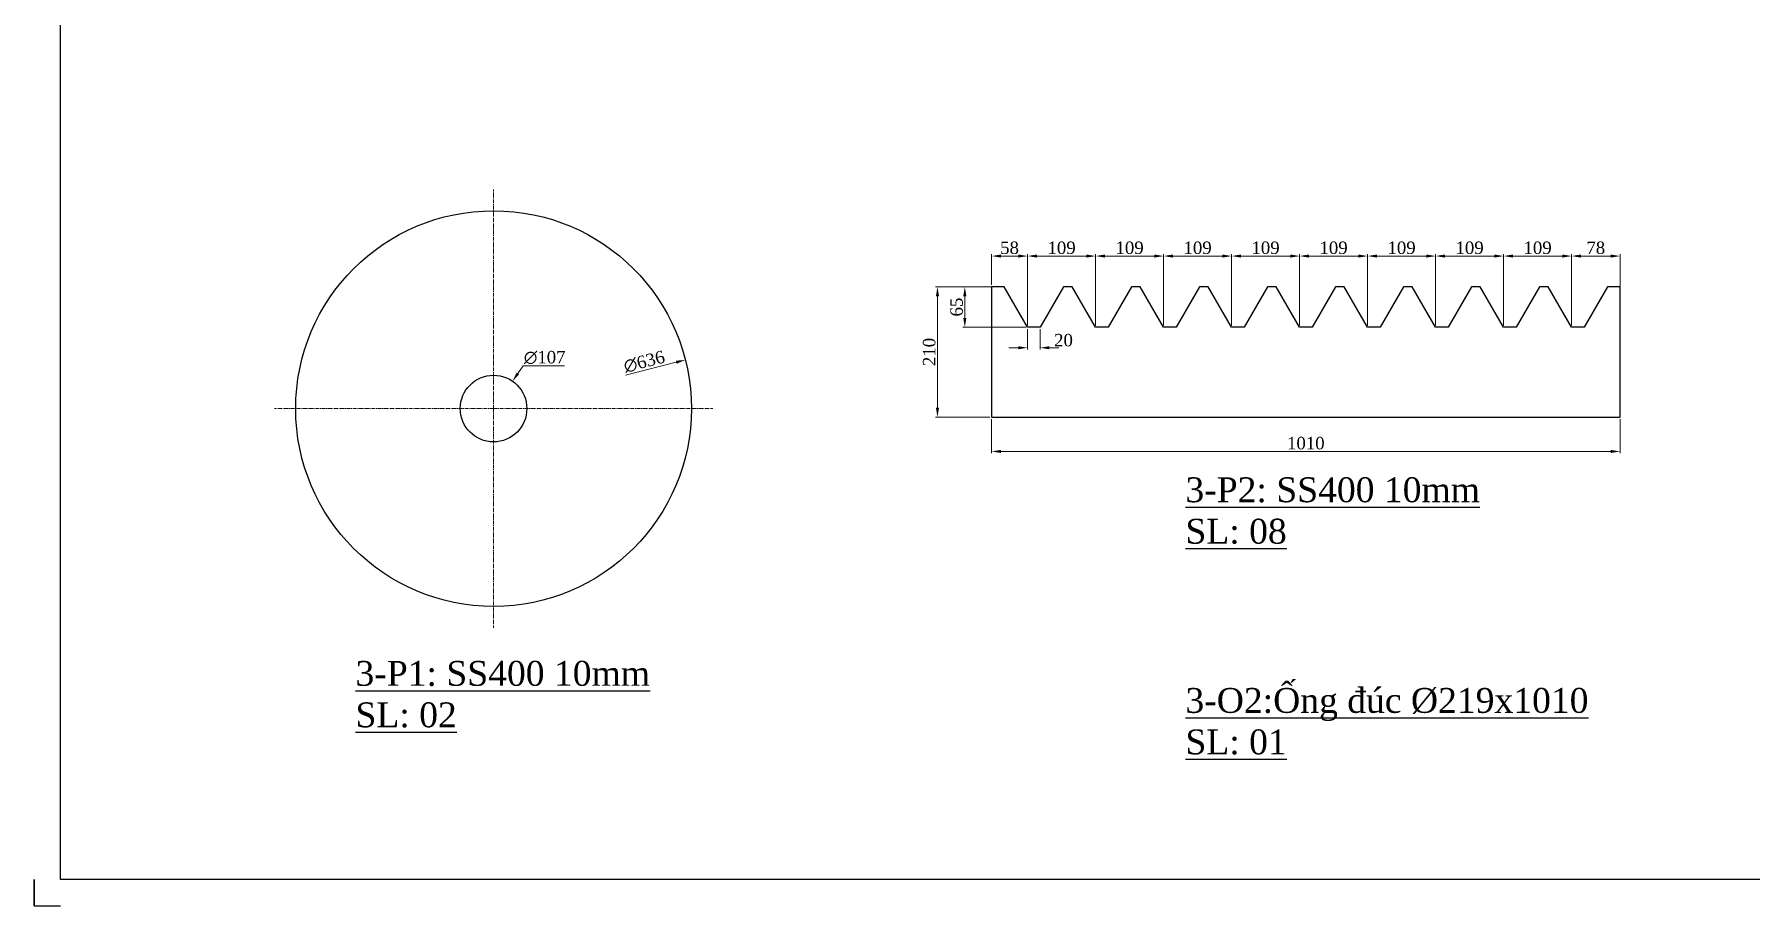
# Model space of a CAD drawing. Header units: inches. Extents: x 36705 to 45095, y -12195 to 29758.
# Drawn here: x 36746 to 39504, y -4251 to -2850 of the extents above; entities that cross this region are included whole.
import ezdxf

# ---------------------------------------------------------------- set-up
doc = ezdxf.new("R2010")
doc.units = ezdxf.units.IN
doc.header["$MEASUREMENT"] = 0
doc.linetypes.add('CENTER', pattern=[2, 1.25, -0.25, 0.25, -0.25])
doc.layers.get('Defpoints').update_dxf_attribs({"lineweight": 5})
doc.layers.add('1.  0.2', color=7, linetype='Continuous', lineweight=25)
doc.layers.add('AM_7', color=4, linetype='CENTER', lineweight=15)
doc.layers.add('Không in', color=7, linetype='Continuous', lineweight=25, plot=False)
doc.layers.add('TEXT', color=20, linetype='Continuous')
doc.styles.add('Chu va so', font='arial.ttf')
doc.styles.add('stad1', font='times.ttf')
doc.styles.get("Standard").update_dxf_attribs({"font": 'arial.ttf'})
doc.styles.add('TCVN', font='times.ttf')
doc.dimstyles.new('Hien', dxfattribs={"dimtxt": 20, "dimasz": 15, "dimexe": 3, "dimexo": 3, "dimgap": 3, "dimtad": 1, "dimtoh": 1, "dimdec": 0, "dimzin": 0, "dimdsep": 46, "dimtxsty": 'TCVN', "dimcen": 0, "dimclrd": 8, "dimclre": 250, "dimclrt": 41, "dimadec": 0, "dimazin": 0, "dimtfac": 1, "dimtdec": 0, "dimtofl": 0, "dimtmove": 1, "dimatfit": 3, "dimfxl": 1, "dimtolj": 1, "dimtzin": 0, "dimlwd": 9, "dimlwe": 9, "dimarcsym": 0})

# ---------------------------------------------------------------- blocks, each defined once
blk = doc.blocks.new('*D415')
at = {"color": 8, "lineweight": 9, "transparency": 16777216}
for p, q in [((37531.7, -3383.5), (37523.2, -3395.8)), ((37598, -3383.5), (37531.7, -3383.5))]:
    blk.add_line(p, q, dxfattribs=at)
at = {"color": 8, "transparency": 16777216}
blk.add_solid([(37521.1, -3394.4), (37525.2, -3397.2), (37514.6, -3408.1)], dxfattribs=at)
at = {"layer": 'Defpoints', "color": 0, "transparency": 16777216}
for p in [(37514.6, -3408.1), (37453.6, -3496)]:
    blk.add_point(p, dxfattribs=at)
at = {"color": 41, "transparency": 16777216, "insert": (37566.3, -3370.1), "char_height": 20, "attachment_point": 5, "style": 'TCVN'}
blk.add_mtext('\\A1;∅107', dxfattribs=at)
blk = doc.blocks.new('*D430')
at = {"color": 8, "lineweight": 9, "transparency": 16777216}
blk.add_line((37696, -3398.4), (37777.8, -3377.6), dxfattribs=at)
at = {"color": 8, "transparency": 16777216}
blk.add_solid([(37777.2, -3375.2), (37778.4, -3380), (37792.4, -3373.9)], dxfattribs=at)
at = {"layer": 'Defpoints', "color": 0, "transparency": 16777216}
for p in [(37792.4, -3373.9), (37175.9, -3530.3)]:
    blk.add_point(p, dxfattribs=at)
at = {"color": 41, "transparency": 16777216, "insert": (37726.3, -3376.8), "char_height": 20, "attachment_point": 5, "rotation": 14.2298, "style": 'TCVN'}
blk.add_mtext('\\A1;∅636', dxfattribs=at)
blk = doc.blocks.new('*D443')
at = {"color": 250, "lineweight": 9, "transparency": 16777216}
for p, q in [((38284.5, -3468.9), (38284.5, -3524)), ((39294.5, -3468.9), (39294.5, -3524))]:
    blk.add_line(p, q, dxfattribs=at)
at = {"color": 8, "lineweight": 9, "transparency": 16777216}
blk.add_line((38299.5, -3521), (39279.5, -3521), dxfattribs=at)
at = {"color": 8, "transparency": 16777216}
for points in [[(38299.5, -3518.5), (38299.5, -3523.5), (38284.5, -3521)], [(39279.5, -3518.5), (39279.5, -3523.5), (39294.5, -3521)]]:
    blk.add_solid(points, dxfattribs=at)
at = {"layer": 'Defpoints', "color": 0, "transparency": 16777216}
for p in [(38284.5, -3465.9), (39294.5, -3465.9), (39294.5, -3521)]:
    blk.add_point(p, dxfattribs=at)
at = {"color": 41, "transparency": 16777216, "insert": (38789.5, -3507.8), "char_height": 20, "attachment_point": 5, "style": 'TCVN'}
blk.add_mtext('\\A1;1010', dxfattribs=at)
blk = doc.blocks.new('*D444')
at = {"color": 250, "lineweight": 9, "transparency": 16777216}
for p, q in [((38281.5, -3256.4), (38194.5, -3256.4)), ((38281.5, -3465.9), (38194.5, -3465.9))]:
    blk.add_line(p, q, dxfattribs=at)
at = {"color": 8, "lineweight": 9, "transparency": 16777216}
blk.add_line((38197.5, -3271.4), (38197.5, -3450.9), dxfattribs=at)
at = {"color": 8, "transparency": 16777216}
for points in [[(38195, -3271.4), (38200, -3271.4), (38197.5, -3256.4)], [(38195, -3450.9), (38200, -3450.9), (38197.5, -3465.9)]]:
    blk.add_solid(points, dxfattribs=at)
at = {"layer": 'Defpoints', "color": 0, "transparency": 16777216}
for p in [(38284.5, -3256.4), (38197.5, -3465.9), (38284.5, -3465.9)]:
    blk.add_point(p, dxfattribs=at)
at = {"color": 41, "transparency": 16777216, "insert": (38184.3, -3361.1), "char_height": 20, "attachment_point": 5, "rotation": 90, "style": 'TCVN'}
blk.add_mtext('\\A1;210', dxfattribs=at)
blk = doc.blocks.new('*D445')
at = {"color": 250, "lineweight": 9, "transparency": 16777216}
for p, q in [((38284.5, -3253.4), (38284.5, -3203.9)), ((38342.4, -3318.4), (38342.4, -3203.9))]:
    blk.add_line(p, q, dxfattribs=at)
at = {"color": 8, "lineweight": 9, "transparency": 16777216}
blk.add_line((38299.5, -3206.9), (38327.4, -3206.9), dxfattribs=at)
at = {"color": 8, "transparency": 16777216}
for points in [[(38299.5, -3204.4), (38299.5, -3209.4), (38284.5, -3206.9)], [(38327.4, -3204.4), (38327.4, -3209.4), (38342.4, -3206.9)]]:
    blk.add_solid(points, dxfattribs=at)
at = {"layer": 'Defpoints', "color": 0, "transparency": 16777216}
for p in [(38342.4, -3206.9), (38284.5, -3256.4), (38342.4, -3321.4)]:
    blk.add_point(p, dxfattribs=at)
at = {"color": 41, "transparency": 16777216, "insert": (38313.4, -3193.7), "char_height": 20, "attachment_point": 5, "style": 'TCVN'}
blk.add_mtext('\\A1;58', dxfattribs=at)
blk = doc.blocks.new('*D446')
at = {"color": 250, "lineweight": 9, "transparency": 16777216}
for p, q in [((38342.4, -3318.4), (38342.4, -3203.9)), ((38451.6, -3318.4), (38451.6, -3203.9))]:
    blk.add_line(p, q, dxfattribs=at)
at = {"color": 8, "lineweight": 9, "transparency": 16777216}
blk.add_line((38357.4, -3206.9), (38436.6, -3206.9), dxfattribs=at)
at = {"color": 8, "transparency": 16777216}
for points in [[(38357.4, -3204.4), (38357.4, -3209.4), (38342.4, -3206.9)], [(38436.6, -3204.4), (38436.6, -3209.4), (38451.6, -3206.9)]]:
    blk.add_solid(points, dxfattribs=at)
at = {"layer": 'Defpoints', "color": 0, "transparency": 16777216}
for p in [(38451.6, -3206.9), (38342.4, -3321.4), (38451.6, -3321.4)]:
    blk.add_point(p, dxfattribs=at)
at = {"color": 41, "transparency": 16777216, "insert": (38397, -3193.7), "char_height": 20, "attachment_point": 5, "style": 'TCVN'}
blk.add_mtext('\\A1;109', dxfattribs=at)
blk = doc.blocks.new('*D447')
at = {"color": 250, "lineweight": 9, "transparency": 16777216}
for p, q in [((38451.6, -3318.4), (38451.6, -3203.9)), ((38560.9, -3318.4), (38560.9, -3203.9))]:
    blk.add_line(p, q, dxfattribs=at)
at = {"color": 8, "lineweight": 9, "transparency": 16777216}
blk.add_line((38466.6, -3206.9), (38545.9, -3206.9), dxfattribs=at)
at = {"color": 8, "transparency": 16777216}
for points in [[(38466.6, -3204.4), (38466.6, -3209.4), (38451.6, -3206.9)], [(38545.9, -3204.4), (38545.9, -3209.4), (38560.9, -3206.9)]]:
    blk.add_solid(points, dxfattribs=at)
at = {"layer": 'Defpoints', "color": 0, "transparency": 16777216}
for p in [(38560.9, -3206.9), (38451.6, -3321.4), (38560.9, -3321.4)]:
    blk.add_point(p, dxfattribs=at)
at = {"color": 41, "transparency": 16777216, "insert": (38506.3, -3193.7), "char_height": 20, "attachment_point": 5, "style": 'TCVN'}
blk.add_mtext('\\A1;109', dxfattribs=at)
blk = doc.blocks.new('*D448')
at = {"color": 250, "lineweight": 9, "transparency": 16777216}
for p, q in [((38560.9, -3318.4), (38560.9, -3203.9)), ((38670.2, -3318.4), (38670.2, -3203.9))]:
    blk.add_line(p, q, dxfattribs=at)
at = {"color": 8, "lineweight": 9, "transparency": 16777216}
blk.add_line((38575.9, -3206.9), (38655.2, -3206.9), dxfattribs=at)
at = {"color": 8, "transparency": 16777216}
for points in [[(38575.9, -3204.4), (38575.9, -3209.4), (38560.9, -3206.9)], [(38655.2, -3204.4), (38655.2, -3209.4), (38670.2, -3206.9)]]:
    blk.add_solid(points, dxfattribs=at)
at = {"layer": 'Defpoints', "color": 0, "transparency": 16777216}
for p in [(38670.2, -3206.9), (38560.9, -3321.4), (38670.2, -3321.4)]:
    blk.add_point(p, dxfattribs=at)
at = {"color": 41, "transparency": 16777216, "insert": (38615.6, -3193.7), "char_height": 20, "attachment_point": 5, "style": 'TCVN'}
blk.add_mtext('\\A1;109', dxfattribs=at)
blk = doc.blocks.new('*D449')
at = {"color": 250, "lineweight": 9, "transparency": 16777216}
for p, q in [((38670.2, -3318.4), (38670.2, -3203.9)), ((38779.5, -3318.4), (38779.5, -3203.9))]:
    blk.add_line(p, q, dxfattribs=at)
at = {"color": 8, "lineweight": 9, "transparency": 16777216}
blk.add_line((38685.2, -3206.9), (38764.5, -3206.9), dxfattribs=at)
at = {"color": 8, "transparency": 16777216}
for points in [[(38685.2, -3204.4), (38685.2, -3209.4), (38670.2, -3206.9)], [(38764.5, -3204.4), (38764.5, -3209.4), (38779.5, -3206.9)]]:
    blk.add_solid(points, dxfattribs=at)
at = {"layer": 'Defpoints', "color": 0, "transparency": 16777216}
for p in [(38779.5, -3206.9), (38670.2, -3321.4), (38779.5, -3321.4)]:
    blk.add_point(p, dxfattribs=at)
at = {"color": 41, "transparency": 16777216, "insert": (38724.8, -3193.7), "char_height": 20, "attachment_point": 5, "style": 'TCVN'}
blk.add_mtext('\\A1;109', dxfattribs=at)
blk = doc.blocks.new('*D450')
at = {"color": 250, "lineweight": 9, "transparency": 16777216}
for p, q in [((38779.5, -3318.4), (38779.5, -3203.9)), ((38888.8, -3318.4), (38888.8, -3203.9))]:
    blk.add_line(p, q, dxfattribs=at)
at = {"color": 8, "lineweight": 9, "transparency": 16777216}
blk.add_line((38794.5, -3206.9), (38873.8, -3206.9), dxfattribs=at)
at = {"color": 8, "transparency": 16777216}
for points in [[(38794.5, -3204.4), (38794.5, -3209.4), (38779.5, -3206.9)], [(38873.8, -3204.4), (38873.8, -3209.4), (38888.8, -3206.9)]]:
    blk.add_solid(points, dxfattribs=at)
at = {"layer": 'Defpoints', "color": 0, "transparency": 16777216}
for p in [(38888.8, -3206.9), (38779.5, -3321.4), (38888.8, -3321.4)]:
    blk.add_point(p, dxfattribs=at)
at = {"color": 41, "transparency": 16777216, "insert": (38834.1, -3193.7), "char_height": 20, "attachment_point": 5, "style": 'TCVN'}
blk.add_mtext('\\A1;109', dxfattribs=at)
blk = doc.blocks.new('*D451')
at = {"color": 250, "lineweight": 9, "transparency": 16777216}
for p, q in [((38888.8, -3318.4), (38888.8, -3203.9)), ((38998, -3318.4), (38998, -3203.9))]:
    blk.add_line(p, q, dxfattribs=at)
at = {"color": 8, "lineweight": 9, "transparency": 16777216}
blk.add_line((38903.8, -3206.9), (38983, -3206.9), dxfattribs=at)
at = {"color": 8, "transparency": 16777216}
for points in [[(38903.8, -3204.4), (38903.8, -3209.4), (38888.8, -3206.9)], [(38983, -3204.4), (38983, -3209.4), (38998, -3206.9)]]:
    blk.add_solid(points, dxfattribs=at)
at = {"layer": 'Defpoints', "color": 0, "transparency": 16777216}
for p in [(38998, -3206.9), (38888.8, -3321.4), (38998, -3321.4)]:
    blk.add_point(p, dxfattribs=at)
at = {"color": 41, "transparency": 16777216, "insert": (38943.4, -3193.7), "char_height": 20, "attachment_point": 5, "style": 'TCVN'}
blk.add_mtext('\\A1;109', dxfattribs=at)
blk = doc.blocks.new('*D452')
at = {"color": 250, "lineweight": 9, "transparency": 16777216}
for p, q in [((38998, -3318.4), (38998, -3203.9)), ((39107.3, -3318.4), (39107.3, -3203.9))]:
    blk.add_line(p, q, dxfattribs=at)
at = {"color": 8, "lineweight": 9, "transparency": 16777216}
blk.add_line((39013, -3206.9), (39092.3, -3206.9), dxfattribs=at)
at = {"color": 8, "transparency": 16777216}
for points in [[(39013, -3204.4), (39013, -3209.4), (38998, -3206.9)], [(39092.3, -3204.4), (39092.3, -3209.4), (39107.3, -3206.9)]]:
    blk.add_solid(points, dxfattribs=at)
at = {"layer": 'Defpoints', "color": 0, "transparency": 16777216}
for p in [(39107.3, -3206.9), (38998, -3321.4), (39107.3, -3321.4)]:
    blk.add_point(p, dxfattribs=at)
at = {"color": 41, "transparency": 16777216, "insert": (39052.7, -3193.7), "char_height": 20, "attachment_point": 5, "style": 'TCVN'}
blk.add_mtext('\\A1;109', dxfattribs=at)
blk = doc.blocks.new('*D453')
at = {"color": 250, "lineweight": 9, "transparency": 16777216}
for p, q in [((39107.3, -3318.4), (39107.3, -3203.9)), ((39216.6, -3318.4), (39216.6, -3203.9))]:
    blk.add_line(p, q, dxfattribs=at)
at = {"color": 8, "lineweight": 9, "transparency": 16777216}
blk.add_line((39122.3, -3206.9), (39201.6, -3206.9), dxfattribs=at)
at = {"color": 8, "transparency": 16777216}
for points in [[(39122.3, -3204.4), (39122.3, -3209.4), (39107.3, -3206.9)], [(39201.6, -3204.4), (39201.6, -3209.4), (39216.6, -3206.9)]]:
    blk.add_solid(points, dxfattribs=at)
at = {"layer": 'Defpoints', "color": 0, "transparency": 16777216}
for p in [(39216.6, -3206.9), (39107.3, -3321.4), (39216.6, -3321.4)]:
    blk.add_point(p, dxfattribs=at)
at = {"color": 41, "transparency": 16777216, "insert": (39162, -3193.7), "char_height": 20, "attachment_point": 5, "style": 'TCVN'}
blk.add_mtext('\\A1;109', dxfattribs=at)
blk = doc.blocks.new('*D454')
at = {"color": 250, "lineweight": 9, "transparency": 16777216}
for p, q in [((39216.6, -3318.4), (39216.6, -3203.9)), ((39294.5, -3306.9), (39294.5, -3203.9))]:
    blk.add_line(p, q, dxfattribs=at)
at = {"color": 8, "lineweight": 9, "transparency": 16777216}
blk.add_line((39231.6, -3206.9), (39279.5, -3206.9), dxfattribs=at)
at = {"color": 8, "transparency": 16777216}
for points in [[(39231.6, -3204.4), (39231.6, -3209.4), (39216.6, -3206.9)], [(39279.5, -3204.4), (39279.5, -3209.4), (39294.5, -3206.9)]]:
    blk.add_solid(points, dxfattribs=at)
at = {"layer": 'Defpoints', "color": 0, "transparency": 16777216}
for p in [(39294.5, -3206.9), (39294.5, -3309.9), (39216.6, -3321.4)]:
    blk.add_point(p, dxfattribs=at)
at = {"color": 41, "transparency": 16777216, "insert": (39255.5, -3193.7), "char_height": 20, "attachment_point": 5, "style": 'TCVN'}
blk.add_mtext('\\A1;78', dxfattribs=at)
blk = doc.blocks.new('*D455')
at = {"color": 250, "lineweight": 9, "transparency": 16777216}
for p, q in [((38342.4, -3324.4), (38342.4, -3357.3)), ((38362.4, -3324.4), (38362.4, -3357.3))]:
    blk.add_line(p, q, dxfattribs=at)
at = {"color": 8, "lineweight": 9, "transparency": 16777216}
for p, q in [((38327.4, -3354.3), (38312.4, -3354.3)), ((38377.4, -3354.3), (38392.4, -3354.3))]:
    blk.add_line(p, q, dxfattribs=at)
at = {"color": 8, "transparency": 16777216}
for points in [[(38327.4, -3351.8), (38327.4, -3356.8), (38342.4, -3354.3)], [(38377.4, -3351.8), (38377.4, -3356.8), (38362.4, -3354.3)]]:
    blk.add_solid(points, dxfattribs=at)
at = {"layer": 'Defpoints', "color": 0, "transparency": 16777216}
for p in [(38342.4, -3321.4), (38362.4, -3321.4), (38342.4, -3354.3)]:
    blk.add_point(p, dxfattribs=at)
at = {"color": 41, "transparency": 16777216, "insert": (38400.1, -3342.2), "char_height": 20, "attachment_point": 5, "style": 'TCVN'}
blk.add_mtext('\\A1;20', dxfattribs=at)
blk = doc.blocks.new('*D456')
at = {"color": 250, "lineweight": 9, "transparency": 16777216}
for p, q in [((38291.7, -3256.4), (38238.5, -3256.4)), ((38339.4, -3321.4), (38238.5, -3321.4))]:
    blk.add_line(p, q, dxfattribs=at)
at = {"color": 8, "lineweight": 9, "transparency": 16777216}
blk.add_line((38241.5, -3271.4), (38241.5, -3306.4), dxfattribs=at)
at = {"color": 8, "transparency": 16777216}
for points in [[(38239, -3271.4), (38244, -3271.4), (38241.5, -3256.4)], [(38239, -3306.4), (38244, -3306.4), (38241.5, -3321.4)]]:
    blk.add_solid(points, dxfattribs=at)
at = {"layer": 'Defpoints', "color": 0, "transparency": 16777216}
for p in [(38294.7, -3256.4), (38241.5, -3321.4), (38342.4, -3321.4)]:
    blk.add_point(p, dxfattribs=at)
at = {"color": 41, "transparency": 16777216, "insert": (38228.3, -3288.9), "char_height": 20, "attachment_point": 5, "rotation": 90, "style": 'TCVN'}
blk.add_mtext('\\A1;65', dxfattribs=at)
blk = doc.blocks.new('KHUNG TEN A4 - TD - 13.2.2023')
for p, q in [((0, 3), (0, 0)), ((0, 0), (3, 0))]:
    blk.add_line(p, q)
blk.add_lwpolyline([(3, 213), (300, 213), (300, 3), (3, 3)], close=True)
at = {"layer": '1.  0.2'}
blk.add_line((0, 0), (3, 0), dxfattribs=at)
at = {"layer": 'Không in'}
blk.add_lwpolyline([(0, 0), (0, 3)], dxfattribs=at)
at = {"width": 0.85}
for tag, p in [('REV4', (226.38, 94.23)), ('NGAY_REV04', (229.9, 94.23)), ('DESCRIPTION_4', (241.49, 94.23, 0)), ('DESCRIPTION_3', (241.49, 89.23, 0)), ('DESCRIPTION_2', (241.49, 84.23, 0)), ('DESCRIPTION_1', (241.49, 79.23, 0)), ('DESCRIPTION_0', (241.49, 74.23, 0))]:
    blk.add_attdef(tag, p, '', height=1.5, dxfattribs=at)
at = {"layer": 'TEXT', "ltscale": 0.1, "style": 'Chu va so'}
for tag, p, height, width in [('REV3', (226.38, 89.23), 1.5, 0.85), ('NGAY_REV03', (229.9, 89.23), 1.5, 0.85), ('REV2', (226.38, 84.23), 1.5, 0.85), ('NGAY_REV02', (229.9, 84.23), 1.5, 0.85), ('REV1', (226.38, 79.23), 1.5, 0.85), ('NGAY_REV01', (229.9, 79.23), 1.5, 0.85), ('REV0', (226.38, 74.23), 1.5, 0.85), ('NGAY_REV0', (229.9, 74.23), 1.5, 0.85), ('NGUOI_VE', (252.6, 69.23), 1.5, 0.85), ('NGUOI_KIEM_1', (264.6, 69.23), 1.5, 0.9), ('NGUOI_KIEM_2', (276.6, 69.23), 1.5, 0.9), ('STT-BV', (232.09, 3.98), 2, 0.85)]:
    blk.add_attdef(tag, p, '', height=height, dxfattribs=dict(at, width=width))
at = {"layer": 'TEXT', "ltscale": 0.1, "width": 0.85}
blk.add_attdef('NGUOI_DUYET', (288.6, 69.23), '', height=1.5, dxfattribs=at)
at = {"layer": 'TEXT', "lineweight": 25, "ltscale": 0.1, "style": 'Chu va so'}
for tag, p, height in [('PROJECT_CODE', (231.95, 28.65), 3.6), ('TITLE1', (231.95, 19.98), 2), ('TITLE2', (231.95, 16.05), 2), ('TITLE3', (231.95, 12.12), 2)]:
    blk.add_attdef(tag, p, '', height=height, dxfattribs=at)
at = {"layer": 'TEXT', "ltscale": 0.1, "style": 'Chu va so'}
for tag, p in [('A4_A4', (292.03, 6, 0)), ('REV.', (297.2, 6, 0))]:
    blk.add_attdef(tag, p, '', height=1.5, dxfattribs=at)

msp = doc.modelspace()

# ---------------------------------------------------------------- linework, layer by layer
at = {"elevation": -183.71498}
msp.add_lwpolyline([(38284.48231, -3465.86907), (39294.48231, -3465.86907), (39294.48231, -3256.36907), (39274.13821, -3256.36907), (39236.61044, -3321.36907), (39216.61044, -3321.36907), (39179.08267, -3256.36907), (39164.85618, -3256.36907), (39127.32841, -3321.36907), (39107.32841, -3321.36907), (39069.80064, -3256.36907), (39055.57414, -3256.36907), (39018.04638, -3321.36907), (38998.04638, -3321.36907), (38960.51861, -3256.36907), (38946.29211, -3256.36907), (38908.76434, -3321.36907), (38888.76434, -3321.36907), (38851.23658, -3256.36907), (38837.01008, -3256.36907), (38799.48231, -3321.36907), (38779.48231, -3321.36907), (38741.95455, -3256.36907), (38727.72805, -3256.36907), (38690.20028, -3321.36907), (38670.20028, -3321.36907), (38632.67251, -3256.36907), (38618.44602, -3256.36907), (38580.91825, -3321.36907), (38560.91825, -3321.36907), (38523.39048, -3256.36907), (38509.16398, -3256.36907), (38471.63622, -3321.36907), (38451.63622, -3321.36907), (38414.10845, -3256.36907), (38399.88195, -3256.36907), (38362.35418, -3321.36907), (38342.35418, -3321.36907), (38304.82642, -3256.36907), (38284.48231, -3256.36907)], close=True, dxfattribs=at)
for radius in [318, 53.5]:
    msp.add_circle((37484.10959, -3452.09066, -183.71498), radius)
at = {"layer": 'AM_7', "ltscale": 5}
for q in [(37484.10959, -3099.82143, -183.71498), (37131.84036, -3452.09066, -183.71498), (37836.37882, -3452.09066, -183.71498), (37484.10959, -3804.35989, -183.71498)]:
    msp.add_line((37484.10959, -3452.09066, -183.71498), q, dxfattribs=at)

# ---------------------------------------------------------------- texts
at = {"color": 2, "char_height": 40, "attachment_point": 1, "style": 'stad1'}
for s, insert, width in [('\\A1;{\\L3-P2: SS400 10mm\\PSL: 08}', (38596.03115, -3562.60283, -183.71498), 596.9389805), ('\\A1;{\\L3-P1: SS400 10mm\\PSL: 02}', (37262.23036, -3857.77915, -183.71498), 596.9389805), ('\\A1;{\\L3-O2:Ống đúc %%C219x1010\\PSL: 01}', (38596.03115, -3901.26702, -183.71498), 768.780456)]:
    msp.add_mtext(s, dxfattribs=dict(at, insert=insert, width=width))

# ---------------------------------------------------------------- dimensions: what is measured, and where the dimension line sits
for base, p1, p2, picture, middle in [((38342.35418, -3206.89109, -183.71498), (38284.48231, -3256.36907, -183.71498), (38342.35418, -3321.36907, -183.71498), '*D445', (38313.41825, -3193.71806, -183.71498)), ((38451.63622, -3206.89109, -183.71498), (38342.35418, -3321.36907, -183.71498), (38451.63622, -3321.36907, -183.71498), '*D446', (38396.9952, -3193.68922, -183.71498)), ((38560.91825, -3206.89109, -183.71498), (38451.63622, -3321.36907, -183.71498), (38560.91825, -3321.36907, -183.71498), '*D447', (38506.27723, -3193.68922, -183.71498)), ((38670.20028, -3206.89109, -183.71498), (38560.91825, -3321.36907, -183.71498), (38670.20028, -3321.36907, -183.71498), '*D448', (38615.55926, -3193.68922, -183.71498)), ((38779.48231, -3206.89109, -183.71498), (38670.20028, -3321.36907, -183.71498), (38779.48231, -3321.36907, -183.71498), '*D449', (38724.8413, -3193.68922, -183.71498)), ((38888.76434, -3206.89109, -183.71498), (38779.48231, -3321.36907, -183.71498), (38888.76434, -3321.36907, -183.71498), '*D450', (38834.12333, -3193.68922, -183.71498)), ((38998.04638, -3206.89109, -183.71498), (38888.76434, -3321.36907, -183.71498), (38998.04638, -3321.36907, -183.71498), '*D451', (38943.40536, -3193.68922, -183.71498)), ((39107.32841, -3206.89109, -183.71498), (38998.04638, -3321.36907, -183.71498), (39107.32841, -3321.36907, -183.71498), '*D452', (39052.68739, -3193.68922, -183.71498)), ((39216.61044, -3206.89109, -183.71498), (39107.32841, -3321.36907, -183.71498), (39216.61044, -3321.36907, -183.71498), '*D453', (39161.96943, -3193.68922, -183.71498)), ((39294.48231, -3206.89109, -183.71498), (39216.61044, -3321.36907, -183.71498), (39294.48231, -3309.89165, -183.71498), '*D454', (39255.54638, -3193.68922, -183.71498)), ((39294.48231, -3521.00867, -183.71498), (38284.48231, -3465.86907, -183.71498), (39294.48231, -3465.86907, -183.71498), '*D443', (38789.48231, -3507.83563, -183.71498))]:
    dim = msp.add_linear_dim(base=base, p1=p1, p2=p2, dimstyle='Hien')
    dim.commit()
    dim.dimension.update_dxf_attribs({"geometry": picture, "text_midpoint": middle})
for base, p1, p2, picture, middle in [((38197.487436369, -3465.8690740497, -183.7149840916), (38284.4823126851, -3256.3690740496, -183.7149840916), (38284.4823126851, -3465.8690740497, -183.7149840916), '*D444', (38184.314401041, -3361.1190740497, -183.7149840916)), ((38241.50849, -3321.36907, -183.71498), (38294.65436, -3256.36907, -183.71498), (38342.35418, -3321.36907, -183.71498), '*D456', (38228.33546, -3288.86907, -183.71498))]:
    dim = msp.add_linear_dim(base=base, p1=p1, p2=p2, angle=90, dimstyle='Hien')
    dim.commit()
    dim.dimension.update_dxf_attribs({"geometry": picture, "text_midpoint": middle})
dim = msp.add_linear_dim(base=(38342.35418, -3354.30427, -183.71498), p1=(38362.35418, -3321.36907, -183.71498), p2=(38342.35418, -3321.36907, -183.71498), dimstyle='Hien')
dim.commit()
dim.dimension.update_dxf_attribs({"geometry": '*D455', "text_midpoint": (38400.05096, -3355.39257, -183.71498), "dimtype": 160})
dim = msp.add_diameter_dim_2p(p1=(37175.86664, -3530.25897, -183.71498), p2=(37792.35254, -3373.92234, -183.71498), dimstyle='Hien')
dim.commit()
dim.dimension.update_dxf_attribs({"geometry": '*D430', "text_midpoint": (37729.62225, -3389.83032, -183.71498), "dimtype": 163})
dim = msp.add_diameter_dim_2p(p1=(37453.6117, -3496.04665, -183.71498), p2=(37514.60747, -3408.13467, -183.71498), dimstyle='Hien')
dim.commit()
dim.dimension.update_dxf_attribs({"geometry": '*D415', "text_midpoint": (37566.33851, -3370.05386, -183.71498)})

# ---------------------------------------------------------------- next in the draw order: block references
at = {"xscale": 14.04661183346377, "yscale": 14.04661183346377, "zscale": 14.04661183346377}
msp.add_blockref('KHUNG TEN A4 - TD - 13.2.2023', (36746.09723, -4251.28654), dxfattribs=at)

doc.saveas('drawing.dxf')
